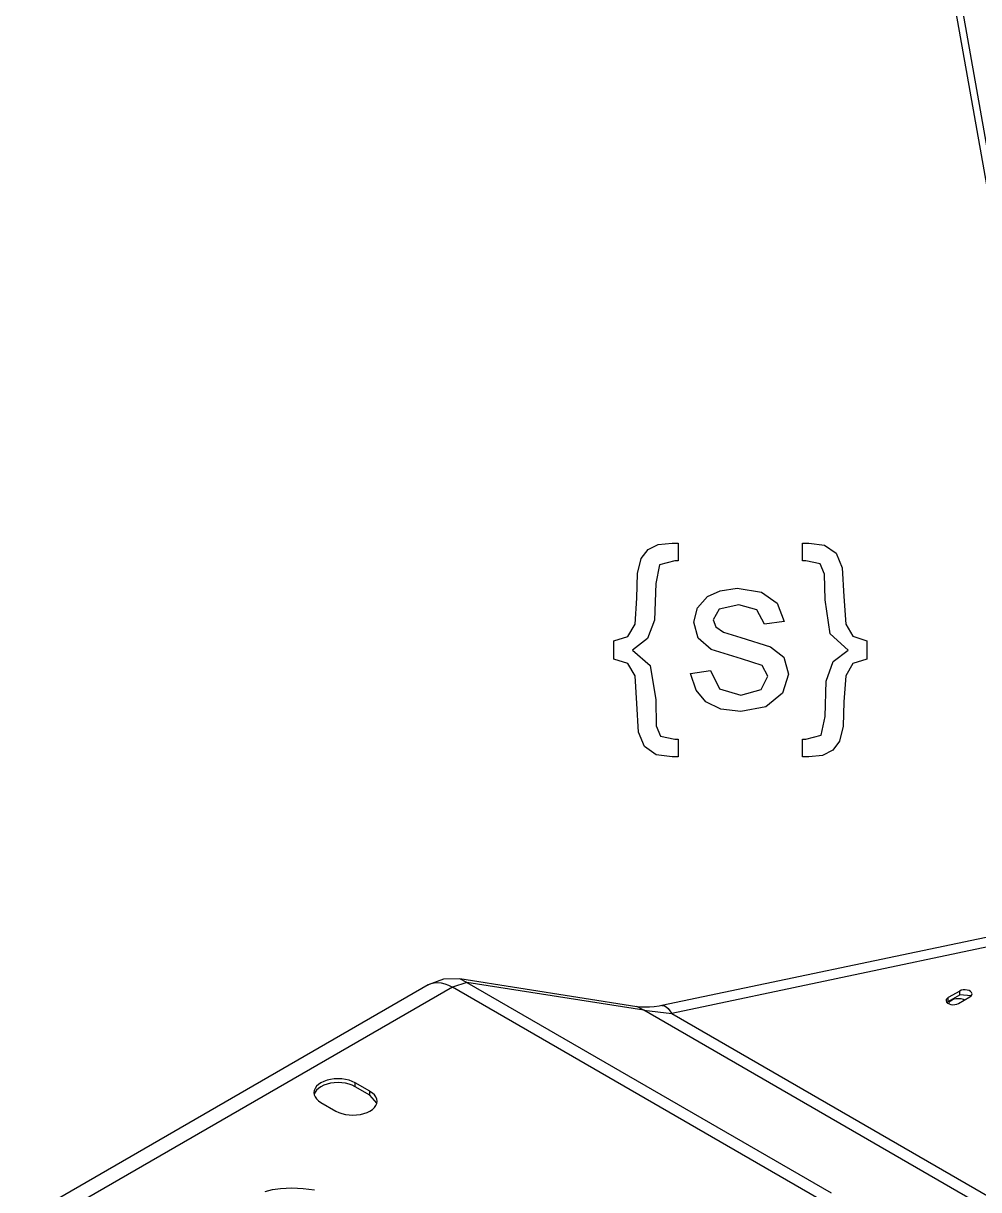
# Model space of a CAD drawing. Extents: x 0 to 258, y 0 to 184.
# Drawn here: x 1 to 30.64, y 73.99 to 110.17 of the extents above; entities that cross this region are included whole.
import ezdxf

# ---------------------------------------------------------------- set-up
doc = ezdxf.new("R2010")
doc.units = 0

msp = doc.modelspace()

# ---------------------------------------------------------------- linework, layer by layer
for p, q in [((23.616276, 146.147016), (34.068892, 87.199246)), ((23.861544, 145.963131), (34.33665, 86.887567)), ((31.271456, 81.896209), (20.811961, 79.698318)), ((31.324373, 81.599347), (21.120465, 79.455166)), ((13.566091, 80.345224), (1.002632, 73.092474)), ((14.041923, 80.520975), (13.566215, 80.345329)), ((13.566215, 80.345329), (13.654843, 80.385617)), ((13.654843, 80.385617), (13.751849, 80.409112)), ((13.751849, 80.409112), (13.855949, 80.415462)), ((13.855949, 80.415462), (13.965839, 80.404588)), ((13.965839, 80.404588), (14.080133, 80.37663)), ((14.548972, 80.528077), (14.041923, 80.520975)), ((14.080133, 80.37663), (14.197396, 80.331944)), ((14.197396, 80.331944), (14.316155, 80.271087)), ((14.764406, 80.415084), (14.316155, 80.271066)), ((14.764406, 80.415084), (14.548972, 80.528077)), ((20.038585, 79.66551), (14.549017, 80.52805)), ((20.253955, 79.552533), (14.764387, 80.415074)), ((14.764387, 80.415074), (26.062875, 73.892573)), ((14.316184, 80.27114), (1.752724, 73.018391)), ((25.614671, 73.74864), (14.316184, 80.27114)), ((30.054639, 80.151284), (29.701156, 79.947291)), ((29.701156, 79.824789), (30.054639, 80.028782)), ((30.019185, 79.763406), (30.372668, 79.967664)), ((30.412114, 79.998234), (30.054591, 80.028838)), ((30.105886, 80.173483), (30.054618, 80.151337)), ((30.054639, 80.028782), (30.054639, 80.151284)), ((30.165891, 80.186394), (30.105886, 80.173483)), ((30.229769, 80.18904), (30.165891, 80.186394)), ((30.292348, 80.181182), (30.229769, 80.18904)), ((30.348556, 80.163455), (30.292348, 80.181182)), ((30.393839, 80.137314), (30.348556, 80.163455)), ((30.372789, 79.967629), (30.41117, 79.997226)), ((30.424531, 80.104866), (30.393839, 80.137314)), ((30.41117, 79.997226), (30.433553, 80.031865)), ((30.438131, 80.06874), (30.424531, 80.104866)), ((30.433553, 80.031865), (30.438131, 80.06874)), ((20.254056, 79.55257), (20.038622, 79.665563)), ((20.159377, 79.651185), (20.038622, 79.665552)), ((20.29019, 79.644941), (20.159377, 79.651185)), ((20.43102, 79.647719), (20.29019, 79.644941)), ((20.580215, 79.660393), (20.43102, 79.647719)), ((20.735883, 79.683544), (20.580215, 79.660393)), ((20.811921, 79.698387), (20.735883, 79.683544)), ((20.811921, 79.698387), (20.84741, 79.700504)), ((20.84741, 79.700504), (20.897762, 79.687089)), ((20.897762, 79.687089), (20.950915, 79.655347)), ((20.950915, 79.655347), (21.006199, 79.605688)), ((21.006199, 79.605688), (21.062918, 79.538735)), ((29.640278, 79.882981), (29.635701, 79.846106)), ((29.635701, 79.846106), (29.649327, 79.80998)), ((29.662662, 79.91762), (29.640278, 79.882981)), ((29.649327, 79.80998), (29.680018, 79.777532)), ((29.661717, 79.794132), (29.662775, 79.79519)), ((29.701039, 79.947217), (29.662662, 79.91762)), ((29.662775, 79.79519), (29.701153, 79.824786)), ((29.680018, 79.777532), (29.725304, 79.751391)), ((29.701156, 79.824789), (29.701156, 79.947291)), ((29.724952, 79.751542), (29.726275, 79.771782)), ((29.725304, 79.751391), (29.781512, 79.733664)), ((29.726275, 79.771782), (29.742124, 79.812332)), ((29.742124, 79.812332), (29.774916, 79.849337)), ((29.774916, 79.849337), (29.822613, 79.880478)), ((29.781512, 79.733664), (29.844089, 79.725806)), ((29.822613, 79.880478), (29.882213, 79.903788)), ((29.844089, 79.725806), (29.907967, 79.728452)), ((29.882213, 79.903788), (29.949986, 79.917837)), ((29.907967, 79.728452), (29.967972, 79.741363)), ((29.949986, 79.917837), (30.021674, 79.921727)), ((29.967972, 79.741363), (30.01924, 79.763509)), ((30.021674, 79.921727), (30.092786, 79.915192)), ((30.092786, 79.915192), (30.158858, 79.898682)), ((30.158858, 79.898682), (30.2125, 79.875054)), ((31.764639, 72.907795), (20.253955, 79.552533)), ((20.254056, 79.55257), (21.120359, 79.455251)), ((21.062918, 79.538735), (21.120359, 79.455328)), ((21.120465, 79.455166), (32.497534, 72.887423)), ((10.650952, 77.425944), (10.536518, 77.410096)), ((10.768279, 77.431263), (10.650952, 77.425944)), ((10.885606, 77.425944), (10.768279, 77.431263)), ((11.000041, 77.410096), (10.885606, 77.425944)), ((10.027513, 77.066043), (10.018279, 76.998312)), ((10.054987, 77.132106), (10.027513, 77.066043)), ((10.100024, 77.194874), (10.054987, 77.132106)), ((10.100024, 77.072393), (10.054987, 77.009626)), ((10.161516, 77.252804), (10.100024, 77.194874)), ((10.161516, 77.130321), (10.100024, 77.072393)), ((10.237949, 77.304464), (10.161516, 77.252804)), ((10.237949, 77.181983), (10.161516, 77.130321)), ((10.327441, 77.348588), (10.237949, 77.304464)), ((10.327441, 77.226108), (10.237949, 77.181983)), ((10.427787, 77.384087), (10.327441, 77.348588)), ((10.427787, 77.261607), (10.327441, 77.226108)), ((10.536518, 77.410096), (10.427787, 77.384087)), ((10.536518, 77.287615), (10.427787, 77.261607)), ((10.650952, 77.303464), (10.536518, 77.287615)), ((10.768279, 77.308808), (10.650952, 77.303464)), ((10.885606, 77.303464), (10.768279, 77.308808)), ((11.000041, 77.287615), (10.885606, 77.303464)), ((11.108771, 77.384087), (11.000041, 77.410096)), ((11.108771, 77.261607), (11.000041, 77.287615)), ((11.209117, 77.348588), (11.108771, 77.384087)), ((11.209117, 77.226108), (11.108771, 77.261607)), ((11.298609, 77.304464), (11.209117, 77.348588)), ((11.298609, 77.181983), (11.209117, 77.226108)), ((11.758195, 77.039259), (11.298614, 77.304371)), ((11.298614, 77.181869), (11.298614, 77.304371)), ((11.758195, 76.916757), (11.298614, 77.181869)), ((10.018279, 76.998312), (10.027513, 76.930582)), ((10.027513, 76.943562), (10.025925, 76.93708)), ((10.054987, 77.009626), (10.027513, 76.943562)), ((10.027513, 76.930582), (10.054987, 76.864518)), ((10.054987, 76.864518), (10.100024, 76.801751)), ((10.100024, 76.801751), (10.161516, 76.74382)), ((10.161516, 76.74382), (10.237949, 76.692161)), ((11.758195, 76.916757), (11.758195, 77.039259)), ((11.83466, 76.98747), (11.758227, 77.039132)), ((11.970356, 76.67174), (11.758227, 76.916651)), ((11.896151, 76.929542), (11.83466, 76.98747)), ((11.941189, 76.866775), (11.896151, 76.929542)), ((11.968663, 76.800711), (11.941189, 76.866775)), ((11.977897, 76.73298), (11.968663, 76.800711)), ((11.968663, 76.66525), (11.977897, 76.73298)), ((10.237901, 76.692126), (10.697482, 76.426749)), ((10.697569, 76.426826), (10.787059, 76.382704)), ((10.787059, 76.382704), (10.887405, 76.347205)), ((10.887405, 76.347205), (10.996135, 76.321197)), ((11.459661, 76.321197), (11.568391, 76.347205)), ((11.568391, 76.347205), (11.668737, 76.382704)), ((11.668737, 76.382704), (11.758227, 76.426826)), ((11.758227, 76.426826), (11.83466, 76.478489)), ((11.83466, 76.478489), (11.896151, 76.536416)), ((11.896151, 76.536416), (11.941189, 76.599186)), ((11.941189, 76.599186), (11.968663, 76.66525)), ((10.996135, 76.321197), (11.110573, 76.305348)), ((11.110573, 76.305348), (11.227897, 76.30003)), ((11.227897, 76.30003), (11.345223, 76.305348)), ((11.345223, 76.305348), (11.459661, 76.321197)), ((8.503472, 73.935274), (8.735866, 73.992046)), ((8.735866, 73.992046), (8.981103, 74.027008)), ((8.981103, 74.027008), (9.333797, 74.042724)), ((9.333797, 74.042724), (9.68692, 74.025817)), ((9.68692, 74.025817), (10.032503, 73.982153))]:
    msp.add_line(p, q)
at = {"layer": 'text'}
for p, q in [((20.176007, 93.564313), (20.386157, 93.843366)), ((20.386157, 93.843366), (20.703106, 94.005285)), ((20.703106, 94.005285), (21.130298, 94.039737)), ((21.130298, 94.039737), (21.323223, 94.039737)), ((21.323223, 94.039737), (21.323223, 93.498858)), ((25.178285, 93.498858), (25.178285, 94.039737)), ((25.178285, 94.039737), (25.371211, 94.039737)), ((25.371211, 94.039737), (25.860414, 93.984616)), ((25.860414, 93.984616), (26.225594, 93.729677)), ((26.225594, 93.729677), (26.41163, 93.27837)), ((20.062318, 93.099226), (20.176007, 93.564313)), ((20.741002, 93.367942), (20.623869, 92.792611)), ((21.216426, 93.498858), (20.741002, 93.367942)), ((21.323223, 93.498858), (21.216426, 93.498858)), ((25.285083, 93.498858), (25.178285, 93.498858)), ((25.722611, 93.405838), (25.285083, 93.498858)), ((25.860414, 93.085444), (25.722611, 93.405838)), ((20.041647, 92.341304), (20.062318, 93.099226)), ((25.877639, 92.282739), (25.860414, 93.085444)), ((26.41163, 93.27837), (26.459862, 92.38609)), ((20.623869, 92.792611), (20.585973, 91.652285)), ((22.618578, 92.568682), (23.156013, 92.644471)), ((23.156013, 92.644471), (23.910489, 92.520448)), ((19.98308, 91.528262), (20.041647, 92.341304)), ((21.919224, 92.041582), (22.225837, 92.389535)), ((22.225837, 92.389535), (22.618578, 92.568682)), ((23.910489, 92.520448), (24.392802, 92.18283)), ((26.039558, 91.22854), (25.877639, 92.282739)), ((26.459862, 92.38609), (26.518428, 91.528262)), ((21.808981, 91.590272), (21.919224, 92.041582)), ((22.591017, 91.993349), (22.408427, 91.66262)), ((23.200799, 92.134599), (22.591017, 91.993349)), ((23.758905, 91.976124), (23.200799, 92.134599)), ((24.000061, 91.535152), (23.758905, 91.976124)), ((24.392802, 92.18283), (24.606398, 91.617834)), ((20.585973, 91.652285), (20.372377, 91.083844)), ((21.943339, 91.097624), (21.808981, 91.590272)), ((22.408427, 91.66262), (22.484219, 91.44558)), ((24.606398, 91.617834), (24.000061, 91.535152)), ((19.759149, 91.152747), (19.98308, 91.528262)), ((22.484219, 91.44558), (22.721931, 91.280215)), ((22.721931, 91.280215), (23.269701, 91.121741)), ((26.597664, 90.728999), (26.039558, 91.22854)), ((26.518428, 91.528262), (26.738912, 91.156192)), ((19.328512, 91.011497), (19.759149, 91.152747)), ((19.328512, 90.449946), (19.328512, 91.011497)), ((20.372377, 91.083844), (19.903844, 90.728999)), ((22.34297, 90.749671), (21.943339, 91.097624)), ((23.269701, 91.121741), (24.186097, 90.832353)), ((24.186097, 90.832353), (24.596063, 90.508514)), ((26.738912, 91.156192), (27.172995, 91.011497)), ((27.172994, 91.011497), (27.172994, 90.449946)), ((27.172995, 91.011497), (27.172994, 91.011497)), ((19.759149, 90.305253), (19.328512, 90.449946)), ((19.903844, 90.728999), (20.451614, 90.24324)), ((23.290372, 90.453391), (22.34297, 90.749671)), ((23.924269, 90.24324), (23.290372, 90.453391)), ((24.596063, 90.508514), (24.744202, 89.97797)), ((26.129131, 90.370709), (26.597664, 90.728999)), ((27.172994, 90.449946), (26.738911, 90.305253)), ((19.98308, 89.929739), (19.759149, 90.305253)), ((20.451614, 90.24324), (20.623869, 89.178707)), ((21.705628, 89.995194), (22.318855, 90.091658)), ((22.318855, 90.091658), (22.604798, 89.526662)), ((24.106859, 89.912512), (23.924269, 90.24324)), ((25.908645, 89.760927), (26.129131, 90.370709)), ((26.738911, 90.305253), (26.518426, 89.929739)), ((20.041647, 89.071908), (19.98308, 89.929739)), ((21.87616, 89.484459), (21.705628, 89.995194)), ((21.705628, 89.995194), (21.705628, 89.995194)), ((23.900154, 89.502546), (24.106859, 89.912512)), ((24.744202, 89.97797), (24.561612, 89.392302)), ((25.877639, 88.668831), (25.908645, 89.760927)), ((26.518426, 89.929739), (26.459861, 89.120141)), ((22.181051, 89.116694), (21.87616, 89.484459)), ((22.604798, 89.526662), (23.266256, 89.330292)), ((23.266256, 89.330292), (23.900154, 89.502546)), ((24.561612, 89.392302), (24.041403, 88.968556)), ((20.086433, 88.179628), (20.041647, 89.071908)), ((20.623869, 89.178707), (20.637649, 88.379444)), ((22.640971, 88.894486), (22.181051, 89.116694)), ((26.459861, 89.120141), (26.439189, 88.362219)), ((23.269701, 88.820416), (22.640971, 88.894486)), ((24.041403, 88.968556), (23.269701, 88.820416)), ((25.760505, 88.090056), (25.877639, 88.668831)), ((20.637649, 88.379444), (20.775452, 88.05216)), ((26.439189, 88.362219), (26.322056, 87.89713)), ((20.275913, 87.731766), (20.086433, 88.179628)), ((20.775452, 88.05216), (21.216425, 87.959143)), ((21.216425, 87.959143), (21.323223, 87.959143)), ((21.323223, 87.959143), (21.323223, 87.418264)), ((25.178284, 87.418264), (25.178284, 87.959143)), ((25.178284, 87.959143), (25.285082, 87.959143)), ((25.285082, 87.959143), (25.760505, 88.090056)), ((20.641093, 87.473385), (20.275913, 87.731766)), ((26.11535, 87.618077), (25.798401, 87.456158)), ((26.322056, 87.89713), (26.11535, 87.618077)), ((21.130297, 87.418264), (20.641093, 87.473385)), ((21.323223, 87.418264), (21.130297, 87.418264)), ((25.37121, 87.418264), (25.178284, 87.418264)), ((25.798401, 87.456158), (25.37121, 87.418264))]:
    msp.add_line(p, q, dxfattribs=at)

doc.saveas('drawing.dxf')
